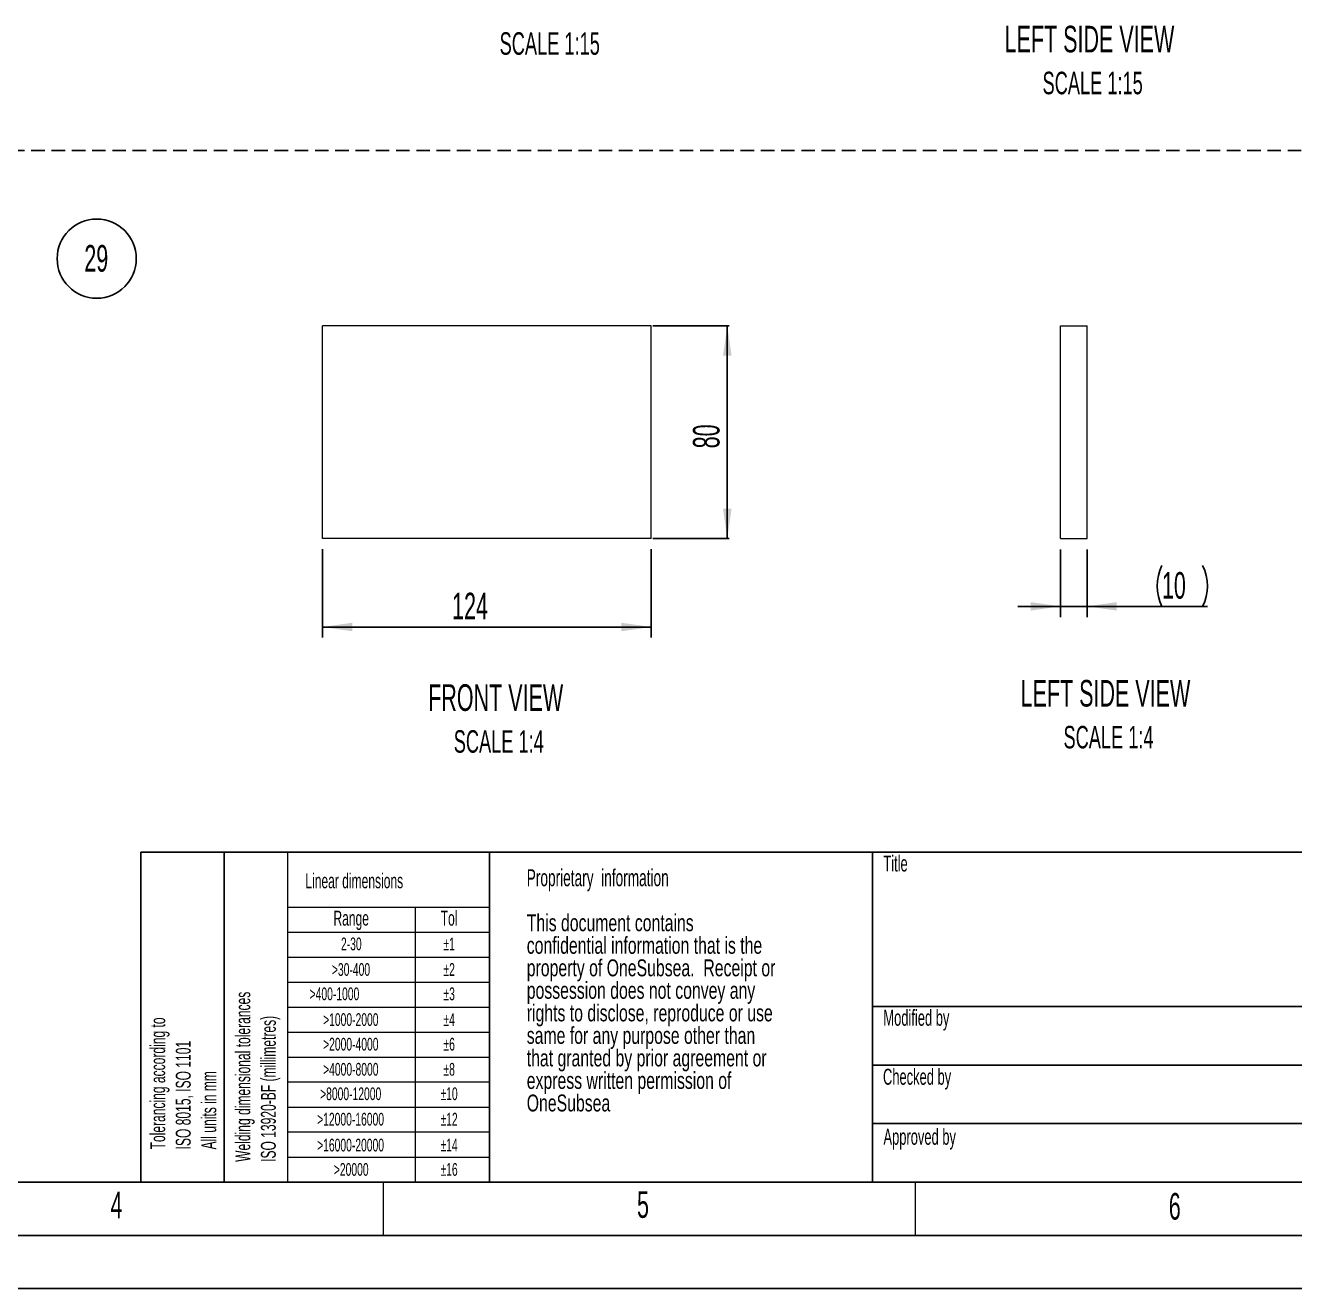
# Paper-space layout 'Sheet7' of a CAD drawing. Header units: millimetres. Extents: x 0 to 420, y 0 to 300.
# Drawn here: x 181.4 to 300.7, y 0 to 118.7 of the extents above; entities that cross this region are included whole.
import ezdxf
from ezdxf.enums import TextEntityAlignment as Align

# ---------------------------------------------------------------- set-up
doc = ezdxf.new("R2010")
doc.units = ezdxf.units.MM
doc.linetypes.add('HIDDEN', pattern=[1.905, 1.27, -0.635])
for name, color, linetype in [('BORDER', 7, 'Continuous'), ('DASH', 7, 'HIDDEN'), ('DIMS', 7, 'Continuous')]:
    doc.layers.add(name, color=color, linetype=linetype)
doc.styles.add('SLDTEXTSTYLE0', font='TXT', dxfattribs={"width": 0.605})
doc.styles.add('SLDTEXTSTYLE1', font='TXT', dxfattribs={"width": 0.7})
doc.dimstyles.new('SLDDIMSTYLE27', dxfattribs={"dimtxt": 2.5, "dimasz": 2.8, "dimexe": 0, "dimexo": 0.0625, "dimtad": 1, "dimdec": 0, "dimlfac": 4, "dimrnd": 1e-09, "dimzin": 12, "dimdsep": 46, "dimtxsty": 'SLDTEXTSTYLE0', "dimsah": 1, "dimcen": 0.09, "dimadec": 0, "dimazin": 3, "dimtfac": 1, "dimtdec": 0, "dimtofl": 0, "dimtmove": 0, "dimatfit": 3, "dimfxl": 1, "dimfrac": 2, "dimtolj": 1, "dimtzin": 12, "dimarcsym": 0})
doc.dimstyles.new('SLDDIMSTYLE28', dxfattribs={"dimtxt": 2.5, "dimasz": 2.8, "dimexe": 0, "dimexo": 0.0625, "dimtad": 1, "dimdec": 0, "dimlfac": 4, "dimrnd": 1e-09, "dimzin": 12, "dimdsep": 46, "dimtxsty": 'SLDTEXTSTYLE0', "dimsah": 1, "dimcen": 0.09, "dimadec": 0, "dimazin": 3, "dimtfac": 1, "dimtdec": 0, "dimtmove": 0, "dimatfit": 0, "dimfxl": 1, "dimfrac": 2, "dimtolj": 1, "dimtzin": 12, "dimarcsym": 0})

# ---------------------------------------------------------------- blocks, each defined once
blk = doc.blocks.new('SW_NOTE_0_107')
at = {"color": 0, "linetype": 'Continuous', "lineweight": 0, "insert": (0, 1.8), "char_height": 1.4, "attachment_point": 1, "style": 'SLDTEXTSTYLE0'}
blk.add_mtext('Linear dimensions', dxfattribs=at)
blk = doc.blocks.new('SW_NOTE_0_108')
at = {"color": 0, "linetype": 'Continuous', "lineweight": 0, "insert": (1.35, 1.55), "char_height": 1.2, "attachment_point": 2, "style": 'SLDTEXTSTYLE0'}
blk.add_mtext('±10', dxfattribs=at)
blk = doc.blocks.new('SW_NOTE_0_109')
at = {"color": 0, "linetype": 'Continuous', "lineweight": 0, "insert": (1.35, 1.55), "char_height": 1.2, "attachment_point": 2, "style": 'SLDTEXTSTYLE0'}
blk.add_mtext('±16', dxfattribs=at)
blk = doc.blocks.new('SW_NOTE_0_110')
at = {"color": 0, "linetype": 'Continuous', "lineweight": 0, "insert": (5.23, 1.55), "char_height": 1.2, "attachment_point": 2, "style": 'SLDTEXTSTYLE0'}
blk.add_mtext('>16000-20000', dxfattribs=at)
blk = doc.blocks.new('SW_NOTE_0_111')
at = {"color": 0, "linetype": 'Continuous', "lineweight": 0, "insert": (2.72, 1.55), "char_height": 1.2, "attachment_point": 2, "style": 'SLDTEXTSTYLE0'}
blk.add_mtext('>20000', dxfattribs=at)
blk = doc.blocks.new('SW_NOTE_0_112')
at = {"color": 0, "linetype": 'Continuous', "lineweight": 0, "insert": (2.78, 1.8), "char_height": 1.4, "attachment_point": 2, "style": 'SLDTEXTSTYLE0'}
blk.add_mtext('Range', dxfattribs=at)
blk = doc.blocks.new('SW_NOTE_0_113')
at = {"color": 0, "linetype": 'Continuous', "lineweight": 0, "char_height": 1.4, "attachment_point": 1, "rotation": 90, "style": 'SLDTEXTSTYLE0'}
for s, insert in [('Welding dimensional tolerances', (-1.8, 0)), ('ISO 13920-BF (millimetres)', (0.6, 0))]:
    blk.add_mtext(s, dxfattribs=dict(at, insert=insert))
blk = doc.blocks.new('SW_NOTE_0_114')
at = {"color": 0, "linetype": 'Continuous', "lineweight": 0, "insert": (1.31, 1.8), "char_height": 1.4, "attachment_point": 2, "style": 'SLDTEXTSTYLE0'}
blk.add_mtext('Tol', dxfattribs=at)
blk = doc.blocks.new('SW_NOTE_0_115')
at = {"color": 0, "linetype": 'Continuous', "lineweight": 0, "insert": (1.61, 1.55), "char_height": 1.2, "attachment_point": 2, "style": 'SLDTEXTSTYLE0'}
blk.add_mtext('2-30', dxfattribs=at)
blk = doc.blocks.new('SW_NOTE_0_116')
at = {"color": 0, "linetype": 'Continuous', "lineweight": 0, "insert": (2.98, 1.55), "char_height": 1.2, "attachment_point": 2, "style": 'SLDTEXTSTYLE0'}
blk.add_mtext('>30-400', dxfattribs=at)
blk = doc.blocks.new('SW_NOTE_0_117')
at = {"color": 0, "linetype": 'Continuous', "lineweight": 0, "insert": (0, 1.55), "char_height": 1.2, "attachment_point": 1, "style": 'SLDTEXTSTYLE0'}
blk.add_mtext('>400-1000', dxfattribs=at)
blk = doc.blocks.new('SW_NOTE_0_118')
at = {"color": 0, "linetype": 'Continuous', "lineweight": 0, "insert": (4.33, 1.55), "char_height": 1.2, "attachment_point": 2, "style": 'SLDTEXTSTYLE0'}
blk.add_mtext('>1000-2000', dxfattribs=at)
blk = doc.blocks.new('SW_NOTE_0_119')
at = {"color": 0, "linetype": 'Continuous', "lineweight": 0, "insert": (4.33, 1.55), "char_height": 1.2, "attachment_point": 2, "style": 'SLDTEXTSTYLE0'}
blk.add_mtext('>4000-8000', dxfattribs=at)
blk = doc.blocks.new('SW_NOTE_0_120')
at = {"color": 0, "linetype": 'Continuous', "lineweight": 0, "insert": (4.78, 1.55), "char_height": 1.2, "attachment_point": 2, "style": 'SLDTEXTSTYLE0'}
blk.add_mtext('>8000-12000', dxfattribs=at)
blk = doc.blocks.new('SW_NOTE_0_121')
at = {"color": 0, "linetype": 'Continuous', "lineweight": 0, "insert": (5.23, 1.55), "char_height": 1.2, "attachment_point": 2, "style": 'SLDTEXTSTYLE0'}
blk.add_mtext('>12000-16000', dxfattribs=at)
blk = doc.blocks.new('SW_NOTE_0_122')
at = {"color": 0, "linetype": 'Continuous', "lineweight": 0, "insert": (0.9, 1.55), "char_height": 1.2, "attachment_point": 2, "style": 'SLDTEXTSTYLE0'}
blk.add_mtext('±1', dxfattribs=at)
blk = doc.blocks.new('SW_NOTE_0_123')
at = {"color": 0, "linetype": 'Continuous', "lineweight": 0, "insert": (0.9, 1.55), "char_height": 1.2, "attachment_point": 2, "style": 'SLDTEXTSTYLE0'}
blk.add_mtext('±2', dxfattribs=at)
blk = doc.blocks.new('SW_NOTE_0_124')
at = {"color": 0, "linetype": 'Continuous', "lineweight": 0, "insert": (0.9, 1.55), "char_height": 1.2, "attachment_point": 2, "style": 'SLDTEXTSTYLE0'}
blk.add_mtext('±3', dxfattribs=at)
blk = doc.blocks.new('SW_NOTE_0_125')
at = {"color": 0, "linetype": 'Continuous', "lineweight": 0, "insert": (0.9, 1.55), "char_height": 1.2, "attachment_point": 2, "style": 'SLDTEXTSTYLE0'}
blk.add_mtext('±4', dxfattribs=at)
blk = doc.blocks.new('SW_NOTE_0_126')
at = {"color": 0, "linetype": 'Continuous', "lineweight": 0, "insert": (0.9, 1.55), "char_height": 1.2, "attachment_point": 2, "style": 'SLDTEXTSTYLE0'}
blk.add_mtext('±6', dxfattribs=at)
blk = doc.blocks.new('SW_NOTE_0_127')
at = {"color": 0, "linetype": 'Continuous', "lineweight": 0, "insert": (0.9, 1.55), "char_height": 1.2, "attachment_point": 2, "style": 'SLDTEXTSTYLE0'}
blk.add_mtext('±8', dxfattribs=at)
blk = doc.blocks.new('SW_NOTE_0_128')
at = {"color": 0, "linetype": 'Continuous', "lineweight": 0, "insert": (1.35, 1.55), "char_height": 1.2, "attachment_point": 2, "style": 'SLDTEXTSTYLE0'}
blk.add_mtext('±12', dxfattribs=at)
blk = doc.blocks.new('SW_NOTE_0_129')
at = {"color": 0, "linetype": 'Continuous', "lineweight": 0, "insert": (1.35, 1.55), "char_height": 1.2, "attachment_point": 2, "style": 'SLDTEXTSTYLE0'}
blk.add_mtext('±14', dxfattribs=at)
blk = doc.blocks.new('SW_NOTE_0_130')
at = {"color": 0, "linetype": 'Continuous', "lineweight": 0, "insert": (4.33, 1.55), "char_height": 1.2, "attachment_point": 2, "style": 'SLDTEXTSTYLE0'}
blk.add_mtext('>2000-4000', dxfattribs=at)
blk = doc.blocks.new('SW_NOTE_0_131')
at = {"color": 0, "linetype": 'Continuous', "lineweight": 0, "char_height": 1.4, "attachment_point": 1, "rotation": 90, "style": 'SLDTEXTSTYLE0'}
for s, insert in [('Tolerancing according to', (-1.8, 0)), ('ISO 8015, ISO 1101', (0.6, 0)), ('All units in mm', (3, 0))]:
    blk.add_mtext(s, dxfattribs=dict(at, insert=insert))
blk = doc.blocks.new('Tabell_13920-BF_Fet ram_v01_1')
at = {"color": 7, "linetype": 'Continuous', "lineweight": 25}
for p, q in [((113.61, 170.79), (80.84, 170.79)), ((80.84, 170.79), (80.84, 139.78)), ((88.67, 170.79), (88.67, 139.78)), ((113.61, 170.79), (113.61, 139.78)), ((80.84, 139.78), (113.61, 139.78))]:
    blk.add_line(p, q, dxfattribs=at)
at = {"color": 7, "linetype": 'Continuous', "lineweight": 18}
for p, q in [((94.61, 170.79), (94.61, 139.78)), ((94.61, 165.63), (113.61, 165.63)), ((106.61, 165.63), (106.61, 139.78)), ((94.61, 163.28), (113.61, 163.28)), ((94.61, 160.93), (113.61, 160.93)), ((94.61, 158.58), (113.61, 158.58)), ((94.61, 156.23), (113.61, 156.23)), ((94.61, 153.88), (113.61, 153.88)), ((94.61, 151.53), (113.61, 151.53)), ((113.61, 149.18), (94.61, 149.18)), ((94.61, 146.83), (113.61, 146.83)), ((113.61, 144.48), (94.61, 144.48)), ((94.61, 142.13), (113.61, 142.13))]:
    blk.add_line(p, q, dxfattribs=at)
at = {"color": 7, "linetype": 'Continuous', "lineweight": 0}
for name, p in [('SW_NOTE_0_107', (96.3, 167)), ('SW_NOTE_0_112', (97.83, 163.49)), ('SW_NOTE_0_114', (108.5, 163.49)), ('SW_NOTE_0_115', (99.01, 161.22)), ('SW_NOTE_0_122', (108.92, 161.22)), ('SW_NOTE_0_116', (97.61, 158.82)), ('SW_NOTE_0_123', (108.92, 158.82)), ('SW_NOTE_0_113', (91.52, 141.69)), ('SW_NOTE_0_117', (96.7, 156.53)), ('SW_NOTE_0_124', (108.92, 156.53)), ('SW_NOTE_0_131', (83.52, 142.86)), ('SW_NOTE_0_118', (96.24, 154.11)), ('SW_NOTE_0_125', (108.92, 154.11)), ('SW_NOTE_0_130', (96.24, 151.8)), ('SW_NOTE_0_126', (108.92, 151.8)), ('SW_NOTE_0_119', (96.24, 149.44)), ('SW_NOTE_0_127', (108.92, 149.44)), ('SW_NOTE_0_120', (95.78, 147.14)), ('SW_NOTE_0_108', (108.46, 147.14)), ('SW_NOTE_0_121', (95.32, 144.75)), ('SW_NOTE_0_128', (108.46, 144.75)), ('SW_NOTE_0_110', (95.32, 142.32)), ('SW_NOTE_0_129', (108.46, 142.32)), ('SW_NOTE_0_111', (97.89, 140.03)), ('SW_NOTE_0_109', (108.46, 140.03))]:
    blk.add_blockref(name, p, dxfattribs=at)
blk = doc.blocks.new('SW_NOTE_0_88')
at = {"color": 0, "char_height": 3.175, "attachment_point": 1}
for s, insert, style in [('Proprietary  information', (0, 4.09), 'SLDTEXTSTYLE0'), ('This document contains', (0, -4.37), 'SLDTEXTSTYLE1'), ('confidential information that is the', (0, -8.61), 'SLDTEXTSTYLE1'), ('property of OneSubsea.  Receipt or', (0, -12.84), 'SLDTEXTSTYLE1'), ('possession does not convey any', (0, -17.07), 'SLDTEXTSTYLE1'), ('rights to disclose, reproduce or use', (0, -21.31), 'SLDTEXTSTYLE1'), ('same for any purpose other than', (0, -25.54), 'SLDTEXTSTYLE1'), ('that granted by prior agreement or', (0, -29.77), 'SLDTEXTSTYLE1'), ('express written permission of', (0, -34.01), 'SLDTEXTSTYLE1'), ('OneSubsea', (0, -38.24), 'SLDTEXTSTYLE1')]:
    blk.add_mtext(s, dxfattribs=dict(at, insert=insert, style=style))
blk = doc.blocks.new('SW_NOTE_0_89')
at = {"color": 0, "linetype": 'Continuous', "lineweight": 0, "insert": (0, 3.87), "char_height": 3, "attachment_point": 1, "style": 'SLDTEXTSTYLE0'}
blk.add_mtext('Title', dxfattribs=at)
blk = doc.blocks.new('SW_NOTE_0_90')
at = {"color": 0, "linetype": 'Continuous', "lineweight": 0, "insert": (0, 3.87), "char_height": 3, "attachment_point": 1, "style": 'SLDTEXTSTYLE0'}
blk.add_mtext('Title', dxfattribs=at)
blk = doc.blocks.new('SW_NOTE_0_91')
at = {"color": 0, "linetype": 'Continuous', "lineweight": 0, "insert": (0, 3.87), "char_height": 3, "attachment_point": 1, "style": 'SLDTEXTSTYLE0'}
blk.add_mtext('Modified by', dxfattribs=at)
blk = doc.blocks.new('SW_NOTE_0_92')
at = {"color": 0, "linetype": 'Continuous', "lineweight": 0, "insert": (0, 3.87), "char_height": 3, "attachment_point": 1, "style": 'SLDTEXTSTYLE0'}
blk.add_mtext('Checked by', dxfattribs=at)
blk = doc.blocks.new('SW_NOTE_0_106')
at = {"color": 0, "linetype": 'Continuous', "lineweight": 0, "insert": (0, 3.87), "char_height": 3, "attachment_point": 1, "style": 'SLDTEXTSTYLE0'}
blk.add_mtext('Approved by', dxfattribs=at)
blk = doc.blocks.new('Title Block OSS Basic with PropInfo A3_v03_1')
at = {"lineweight": 25}
for p, q in [((155.77, 255.06), (227.77, 255.06)), ((155.77, 193.06), (155.77, 255.06)), ((227.77, 255.06), (227.77, 193.06))]:
    blk.add_line(p, q, dxfattribs=at)
at = {"color": 7, "linetype": 'Continuous', "lineweight": 25}
for q in [(525.77, 255.06), (227.77, 193.06)]:
    blk.add_line((227.77, 255.06), q, dxfattribs=at)
at = {"color": 7, "linetype": 'Continuous'}
for p, q in [((227.77, 226.06), (412.77, 226.06)), ((227.77, 215.06), (525.77, 215.06)), ((227.77, 204.06), (525.77, 204.06))]:
    blk.add_line(p, q, dxfattribs=at)
at = {"color": 7, "linetype": 'Continuous', "lineweight": 0}
for name, p in [('SW_NOTE_0_89', (229.81, 250.58)), ('SW_NOTE_0_90', (229.81, 250.58)), ('SW_NOTE_0_91', (229.82, 221.59)), ('SW_NOTE_0_92', (229.75, 210.5)), ('SW_NOTE_0_106', (229.84, 199.22))]:
    blk.add_blockref(name, p, dxfattribs=at)
at = {"color": 7}
blk.add_blockref('SW_NOTE_0_88', (162.77, 247.77), dxfattribs=at)
at = {"color": 7, "linetype": 'Continuous', "lineweight": 0, "style": 'SLDTEXTSTYLE0', "width": 0.605, "flags": 2}
for tag, height, p in [('AUTOATTR13', 5, (320.3, 251.41)), ('AUTOATTR14', 5, (320.34, 243.33)), ('AUTOATTR15', 5, (320.65, 235.45)), ('AUTOATTR4', 5, (436.08, 221.91)), ('AUTOATTR2', 5, (466.71, 221.96)), ('AUTOATTR12', 4, (273.8, 221.61)), ('AUTOATTR5', 4, (368.9, 221.64)), ('AUTOATTR6', 5, (354.72, 210.75)), ('AUTOATTR7', 5, (400.49, 210.89)), ('AUTOATTR3', 5, (436.09, 210.89)), ('AUTOATTR0', 5, (488.96, 210.78))]:
    blk.add_attdef(tag, text='', height=height, dxfattribs=at).set_placement(p, align=Align.TOP_CENTER)
at = {"color": 7, "linetype": 'Continuous', "lineweight": 0, "style": 'SLDTEXTSTYLE0', "width": 0.605}
for tag, height, p in [('DOCUMENT_NO.', 5, (436.08, 221.91)), ('DOC._VER.', 5, (466.71, 221.96)), ('ORIGINATOR', 4, (368.9, 221.64)), ('MATERIAL_NO.', 5, (354.72, 210.75)), ('PLANT', 5, (400.49, 210.89)), ('RELEASE_DATE', 5, (436.09, 210.89)), ('REASON_FOR_ISSUE', 5, (488.96, 210.78)), ('AUTOATTR16', 5, (510.72, 198.47))]:
    blk.add_attdef(tag, text='', height=height, dxfattribs=at).set_placement(p, align=Align.TOP_CENTER)
at = {"color": 7, "linetype": 'Continuous', "lineweight": 0, "style": 'SLDTEXTSTYLE0', "width": 0.605, "flags": 2}
blk.add_attdef('AUTOATTR17', text='', height=5, dxfattribs=at).set_placement((449.65, 198.52), align=Align.TOP_RIGHT)
at = {"color": 7, "linetype": 'Continuous', "lineweight": 0, "flags": 2}
for tag in ['AUTOATTR1', 'AUTOATTR8', 'AUTOATTR10', 'AUTOATTR11']:
    blk.add_attdef(tag, (0, 0), '', height=2.5, dxfattribs=at)
at = {"color": 7, "linetype": 'Continuous', "lineweight": 0}
blk.add_attdef('ECO_NO.', (0, 0), '', height=2.5, dxfattribs=at)
blk = doc.blocks.new('_D_303')
at = {"layer": 'DIMS', "transparency": 16777216}
for p, q in [((240.36, 90.48), (247.52, 90.48)), ((247.35, 70.48), (247.35, 90.48)), ((240.36, 70.48), (247.52, 70.48))]:
    blk.add_line(p, q, dxfattribs=at)
for points in [[(247.35, 90.48), (246.95, 87.68), (247.75, 87.68)], [(247.35, 70.48), (247.75, 73.28), (246.95, 73.28)]]:
    blk.add_solid(points, dxfattribs=at)
at = {"layer": 'DIMS', "transparency": 16777216, "insert": (244.12, 78.96), "char_height": 2.5, "attachment_point": 1, "rotation": 89.9959, "style": 'SLDTEXTSTYLE0'}
blk.add_mtext('80', dxfattribs=at)
blk = doc.blocks.new('_D_304')
at = {"layer": 'DIMS', "transparency": 16777216}
for p, q in [((209.3, 69.48), (209.3, 61.17)), ((240.19, 69.48), (240.19, 61.17)), ((240.19, 62.17), (209.3, 62.17))]:
    blk.add_line(p, q, dxfattribs=at)
for points in [[(209.3, 62.17), (212.1, 61.77), (212.1, 62.57)], [(240.19, 62.17), (237.39, 62.57), (237.39, 61.77)]]:
    blk.add_solid(points, dxfattribs=at)
at = {"layer": 'DIMS', "transparency": 16777216, "insert": (221.48, 65.39), "char_height": 2.5, "attachment_point": 1, "style": 'SLDTEXTSTYLE0'}
blk.add_mtext('124', dxfattribs=at)
blk = doc.blocks.new('SW_NOTE_0_311')
at = {"layer": 'DIMS', "color": 0}
blk.add_circle((1.91, 1.94), 3.72, dxfattribs=at)
at = {"layer": 'DIMS', "color": 0, "insert": (1.87, 3.22), "char_height": 2.5, "attachment_point": 2, "style": 'SLDTEXTSTYLE0'}
blk.add_mtext('29', dxfattribs=at)
blk = doc.blocks.new('_D_307')
at = {"layer": 'DIMS', "transparency": 16777216}
for p, q in [((278.67, 69.45), (278.67, 63.11)), ((281.17, 69.45), (281.17, 63.11)), ((278.67, 64.11), (274.67, 64.11)), ((278.67, 64.11), (281.17, 64.11)), ((281.17, 64.11), (292.49, 64.11))]:
    blk.add_line(p, q, dxfattribs=at)
for centre, start, end in [((292.05, 66.02), 153.4349, 206.5651), ((288.2, 66.02), 333.4349, 26.5651)]:
    blk.add_arc(centre, 4.29, start, end, dxfattribs=at)
for points in [[(278.67, 64.11), (275.87, 64.51), (275.87, 63.71)], [(281.17, 64.11), (283.97, 63.71), (283.97, 64.51)]]:
    blk.add_solid(points, dxfattribs=at)
at = {"layer": 'DIMS', "transparency": 16777216, "insert": (288.21, 67.33), "char_height": 2.5, "attachment_point": 1, "style": 'SLDTEXTSTYLE0'}
blk.add_mtext('10', dxfattribs=at)

psp = doc.layouts.new('Sheet7')

# ---------------------------------------------------------------- linework, layer by layer
at = {"color": 7, "linetype": 'Continuous', "lineweight": 18}
for p, q in [((209.3024864, 70.4752762), (209.3024864, 90.4752762)), ((240.1907258, 90.4752762), (209.3024864, 90.4752762)), ((240.1907258, 70.4752762), (240.1907258, 90.4752762)), ((278.6673934, 70.4752762), (278.6673934, 90.4752762)), ((278.6673934, 90.4752762), (281.1673934, 90.4752762)), ((281.1673934, 70.4752762), (281.1673934, 90.4752762)), ((240.1907258, 70.4752762), (209.3024864, 70.4752762)), ((278.6673934, 70.4752762), (281.1673934, 70.4752762))]:
    psp.add_line(p, q, dxfattribs=at)
at = {"layer": 'BORDER', "lineweight": 25}
psp.add_line((20, 10), (410, 10), dxfattribs=at)
at = {"layer": 'BORDER', "color": 7, "linetype": 'Continuous', "lineweight": 18}
for p, q in [((215, 10), (215, 5)), ((265, 10), (265, 5))]:
    psp.add_line(p, q, dxfattribs=at)
at = {"layer": 'BORDER'}
for p, q in [((15, 5), (415.1433025, 5)), ((0, 0), (420, 0))]:
    psp.add_line(p, q, dxfattribs=at)
at = {"layer": 'DASH'}
psp.add_line((20, 106.9457277), (410, 106.9457277), dxfattribs=at)

# ---------------------------------------------------------------- block references
at = {"color": 7, "linetype": 'Continuous'}
psp.add_blockref('Tabell_13920-BF_Fet ram_v01_1', (111.3879384, -129.7819183), dxfattribs=at)
at = {"color": 7, "linetype": 'Continuous', "xscale": 0.5, "yscale": 0.5, "zscale": 0.5}
psp.add_blockref('Title Block OSS Basic with PropInfo A3_v03_1', (147.1135526, -86.5294094), dxfattribs=at)
at = {"layer": 'DIMS'}
psp.add_blockref('SW_NOTE_0_311', (186.1623323, 94.8446932), dxfattribs=at)

# ---------------------------------------------------------------- texts
at = {"layer": 'BORDER', "char_height": 2.5, "attachment_point": 1, "style": 'SLDTEXTSTYLE0'}
for s, insert in [('4', (189.36634, 9.1182177)), ('5', (238.865095, 9.150447)), ('6', (288.8528762, 8.9837655))]:
    psp.add_mtext(s, dxfattribs=dict(at, insert=insert))
at = {"layer": 'DIMS', "attachment_point": 2, "style": 'SLDTEXTSTYLE0'}
for s, insert, char_height in [('LEFT SIDE VIEW', (281.3974882, 118.6653805), 2.5), ('SCALE 1:15', (230.659426, 118.0578381), 2.11666667), ('SCALE 1:15', (281.6987017, 114.3490157), 2.11666667), ('FRONT VIEW', (225.5781953, 56.7890266), 2.5), ('LEFT SIDE VIEW', (282.9008755, 57.1927202), 2.5), ('SCALE 1:4', (225.8704781, 52.4726618), 2.11666667), ('SCALE 1:4', (283.1922895, 52.8763554), 2.11666667)]:
    psp.add_mtext(s, dxfattribs=dict(at, insert=insert, char_height=char_height))

# ---------------------------------------------------------------- dimensions: what is measured, and where the dimension line sits
at = {"layer": 'DIMS'}
for base, p2, angle, picture, middle in [((247.3453041, 90.4752762), (240.1907258, 90.4752762), 90, '_D_303', (247.3460553, 80.8713894)), ((209.3024864, 62.1713119), (209.3024864, 70.4752762), 0, '_D_304', (224.3493345, 62.1713119))]:
    dim = psp.add_linear_dim(base=base, p1=(240.1907258, 70.4752762), p2=p2, angle=angle, dimstyle='SLDDIMSTYLE27', dxfattribs=at)
    dim.commit()
    dim.dimension.update_dxf_attribs({"geometry": picture, "text_midpoint": middle, "dimtype": 160})
dim = psp.add_linear_dim(base=(281.1673924, 64.1050273), p1=(278.6673924, 70.4537067), p2=(281.1673924, 70.4537067), angle=0, text='(<>)', dimstyle='SLDDIMSTYLE28', dxfattribs=at)
dim.commit()
dim.dimension.update_dxf_attribs({"geometry": '_D_307', "text_midpoint": (290.1235545, 64.1050273), "dimtype": 160})

doc.saveas('drawing.dxf')
